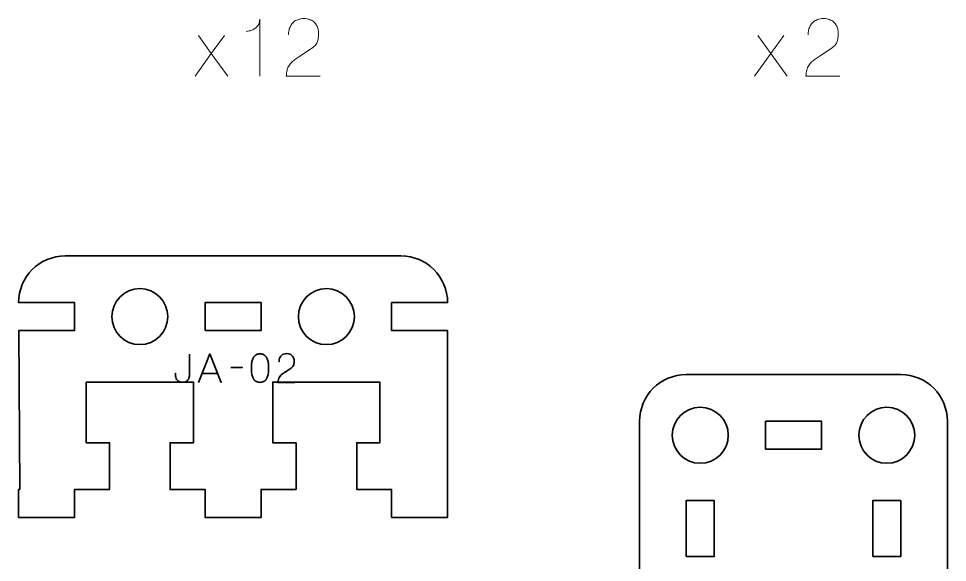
# Model space of a CAD drawing. Header units: centimetres. Extents: x -40 to 171, y -20 to 141.
# Drawn here: x 66.19 to 76.15, y 96.79 to 102.61 of the extents above; entities that cross this region are included whole.
import ezdxf

# ---------------------------------------------------------------- set-up
doc = ezdxf.new("R2010")
doc.units = ezdxf.units.CM
doc.header["$MEASUREMENT"] = 0
doc.layers.add('Layer 1', color=7, linetype='Continuous')

msp = doc.modelspace()

# ---------------------------------------------------------------- linework, layer by layer
at = {"layer": 'Layer 1', "color": 250, "lineweight": 35}
msp.add_lwpolyline([(68.19118, 99.27084), (68.79118, 99.27084), (68.79118, 99.57084), (68.19118, 99.57084), (68.19118, 99.27084)], close=True, dxfattribs=at)
at = {"layer": 'Layer 1', "color": 30, "lineweight": 9}
for points, knots in [([(68.77675, 101.9982), (68.77675, 101.9982), (68.77675, 102.60865), (68.77675, 102.60865), (68.77675, 102.60865), (68.77661, 102.58791), (68.77294, 102.57013), (68.76589, 102.55531), (68.76589, 102.55531), (68.75897, 102.54035), (68.7498, 102.52807), (68.73851, 102.5182), (68.73851, 102.5182), (68.72722, 102.50832), (68.71509, 102.50042), (68.70211, 102.49449), (68.70211, 102.49449), (68.68912, 102.4887), (68.67656, 102.48433), (68.66443, 102.48165), (68.66443, 102.48165), (68.65215, 102.47883), (68.64171, 102.47713), (68.63282, 102.47657), (68.63282, 102.47657), (68.64171, 102.47713), (68.65215, 102.47883), (68.66443, 102.48165), (68.66443, 102.48165), (68.67656, 102.48433), (68.68912, 102.4887), (68.70211, 102.49449), (68.70211, 102.49449), (68.71509, 102.50042), (68.72722, 102.50832), (68.73851, 102.5182), (68.73851, 102.5182), (68.7498, 102.52807), (68.75897, 102.54035), (68.76589, 102.55531), (68.76589, 102.55531), (68.77294, 102.57013), (68.77661, 102.58791), (68.77675, 102.60865), (68.77675, 102.60865), (68.77675, 102.60865), (68.77675, 101.9982), (68.77675, 101.9982)], [0, 0, 0, 0, 0.0833333, 0.0833333, 0.0833333, 0.0833333, 0.1666667, 0.1666667, 0.1666667, 0.1666667, 0.25, 0.25, 0.25, 0.25, 0.3333333, 0.3333333, 0.3333333, 0.3333333, 0.4166667, 0.4166667, 0.4166667, 0.4166667, 0.5, 0.5, 0.5, 0.5, 0.5833333, 0.5833333, 0.5833333, 0.5833333, 0.6666667, 0.6666667, 0.6666667, 0.6666667, 0.75, 0.75, 0.75, 0.75, 0.8333333, 0.8333333, 0.8333333, 0.8333333, 0.9166667, 0.9166667, 0.9166667, 0.9166667, 1, 1, 1, 1]), ([(69.42446, 101.9982), (69.42446, 101.9982), (69.06124, 101.9982), (69.06124, 101.9982), (69.06124, 101.9982), (69.06195, 102.02275), (69.06505, 102.04448), (69.07027, 102.06311), (69.07027, 102.06311), (69.07563, 102.08174), (69.08283, 102.09811), (69.09172, 102.11222), (69.09172, 102.11222), (69.10075, 102.12633), (69.11105, 102.13889), (69.12277, 102.1499), (69.12277, 102.1499), (69.13448, 102.16104), (69.14704, 102.1712), (69.16058, 102.1808), (69.16058, 102.1808), (69.17413, 102.19025), (69.1881, 102.19971), (69.20263, 102.20902), (69.20263, 102.20902), (69.20263, 102.20902), (69.34741, 102.30554), (69.34741, 102.30554), (69.34741, 102.30554), (69.36223, 102.31598), (69.3738, 102.32741), (69.38199, 102.33969), (69.38199, 102.33969), (69.39031, 102.35197), (69.3961, 102.36495), (69.39963, 102.37864), (69.39963, 102.37864), (69.40301, 102.39218), (69.40513, 102.40615), (69.40584, 102.42026), (69.40584, 102.42026), (69.40654, 102.43452), (69.40682, 102.44877), (69.40668, 102.46302), (69.40668, 102.46302), (69.40668, 102.47473), (69.40513, 102.48729), (69.40203, 102.50084), (69.40203, 102.50084), (69.39878, 102.51425), (69.3937, 102.52765), (69.3865, 102.54092), (69.3865, 102.54092), (69.37931, 102.55418), (69.36971, 102.56632), (69.35772, 102.57732), (69.35772, 102.57732), (69.34572, 102.58819), (69.3309, 102.59694), (69.31327, 102.60357), (69.31327, 102.60357), (69.29563, 102.6102), (69.27488, 102.61359), (69.25089, 102.61373), (69.25089, 102.61373), (69.22676, 102.61359), (69.20546, 102.6102), (69.18711, 102.60371), (69.18711, 102.60371), (69.16877, 102.59722), (69.1531, 102.58819), (69.14012, 102.57676), (69.14012, 102.57676), (69.12714, 102.56533), (69.1167, 102.55206), (69.10851, 102.53725), (69.10851, 102.53725), (69.10033, 102.52243), (69.0944, 102.50663), (69.09059, 102.48997), (69.09059, 102.48997), (69.08678, 102.47332), (69.08495, 102.45639), (69.08495, 102.43932), (69.08495, 102.43932), (69.08495, 102.45639), (69.08678, 102.47332), (69.09059, 102.48997), (69.09059, 102.48997), (69.0944, 102.50663), (69.10033, 102.52243), (69.10851, 102.53725), (69.10851, 102.53725), (69.1167, 102.55206), (69.12714, 102.56533), (69.14012, 102.57676), (69.14012, 102.57676), (69.1531, 102.58819), (69.16877, 102.59722), (69.18711, 102.60371), (69.18711, 102.60371), (69.20546, 102.6102), (69.22676, 102.61359), (69.25089, 102.61373), (69.25089, 102.61373), (69.27488, 102.61359), (69.29563, 102.6102), (69.31327, 102.60357), (69.31327, 102.60357), (69.3309, 102.59694), (69.34572, 102.58819), (69.35772, 102.57732), (69.35772, 102.57732), (69.36971, 102.56632), (69.37931, 102.55418), (69.3865, 102.54092), (69.3865, 102.54092), (69.3937, 102.52765), (69.39878, 102.51425), (69.40203, 102.50084), (69.40203, 102.50084), (69.40513, 102.48729), (69.40668, 102.47473), (69.40668, 102.46302), (69.40668, 102.46302), (69.40682, 102.44877), (69.40654, 102.43452), (69.40584, 102.42026), (69.40584, 102.42026), (69.40513, 102.40615), (69.40301, 102.39218), (69.39963, 102.37864), (69.39963, 102.37864), (69.3961, 102.36495), (69.39031, 102.35197), (69.38199, 102.33969), (69.38199, 102.33969), (69.3738, 102.32741), (69.36223, 102.31598), (69.34741, 102.30554), (69.34741, 102.30554), (69.34741, 102.30554), (69.20263, 102.20902), (69.20263, 102.20902), (69.20263, 102.20902), (69.1881, 102.19971), (69.17413, 102.19025), (69.16058, 102.1808), (69.16058, 102.1808), (69.14704, 102.1712), (69.13448, 102.16104), (69.12277, 102.1499), (69.12277, 102.1499), (69.11105, 102.13889), (69.10075, 102.12633), (69.09172, 102.11222), (69.09172, 102.11222), (69.08283, 102.09811), (69.07563, 102.08174), (69.07027, 102.06311), (69.07027, 102.06311), (69.06505, 102.04448), (69.06195, 102.02275), (69.06124, 101.9982), (69.06124, 101.9982), (69.06124, 101.9982), (69.42446, 101.9982), (69.42446, 101.9982)], [0, 0, 0, 0, 0.0238095, 0.0238095, 0.0238095, 0.0238095, 0.047619, 0.047619, 0.047619, 0.047619, 0.0714286, 0.0714286, 0.0714286, 0.0714286, 0.0952381, 0.0952381, 0.0952381, 0.0952381, 0.1190476, 0.1190476, 0.1190476, 0.1190476, 0.1428571, 0.1428571, 0.1428571, 0.1428571, 0.1666667, 0.1666667, 0.1666667, 0.1666667, 0.1904762, 0.1904762, 0.1904762, 0.1904762, 0.2142857, 0.2142857, 0.2142857, 0.2142857, 0.2380952, 0.2380952, 0.2380952, 0.2380952, 0.2619048, 0.2619048, 0.2619048, 0.2619048, 0.2857143, 0.2857143, 0.2857143, 0.2857143, 0.3095238, 0.3095238, 0.3095238, 0.3095238, 0.3333333, 0.3333333, 0.3333333, 0.3333333, 0.3571429, 0.3571429, 0.3571429, 0.3571429, 0.3809524, 0.3809524, 0.3809524, 0.3809524, 0.4047619, 0.4047619, 0.4047619, 0.4047619, 0.4285714, 0.4285714, 0.4285714, 0.4285714, 0.452381, 0.452381, 0.452381, 0.452381, 0.4761905, 0.4761905, 0.4761905, 0.4761905, 0.5, 0.5, 0.5, 0.5, 0.5238095, 0.5238095, 0.5238095, 0.5238095, 0.547619, 0.547619, 0.547619, 0.547619, 0.5714286, 0.5714286, 0.5714286, 0.5714286, 0.5952381, 0.5952381, 0.5952381, 0.5952381, 0.6190476, 0.6190476, 0.6190476, 0.6190476, 0.6428571, 0.6428571, 0.6428571, 0.6428571, 0.6666667, 0.6666667, 0.6666667, 0.6666667, 0.6904762, 0.6904762, 0.6904762, 0.6904762, 0.7142857, 0.7142857, 0.7142857, 0.7142857, 0.7380952, 0.7380952, 0.7380952, 0.7380952, 0.7619048, 0.7619048, 0.7619048, 0.7619048, 0.7857143, 0.7857143, 0.7857143, 0.7857143, 0.8095238, 0.8095238, 0.8095238, 0.8095238, 0.8333333, 0.8333333, 0.8333333, 0.8333333, 0.8571429, 0.8571429, 0.8571429, 0.8571429, 0.8809524, 0.8809524, 0.8809524, 0.8809524, 0.9047619, 0.9047619, 0.9047619, 0.9047619, 0.9285714, 0.9285714, 0.9285714, 0.9285714, 0.952381, 0.952381, 0.952381, 0.952381, 0.9761905, 0.9761905, 0.9761905, 0.9761905, 1, 1, 1, 1]), ([(74.99604, 101.9982), (74.99604, 101.9982), (74.63282, 101.9982), (74.63282, 101.9982), (74.63282, 101.9982), (74.63353, 102.02275), (74.63663, 102.04448), (74.64185, 102.06311), (74.64185, 102.06311), (74.64721, 102.08174), (74.65441, 102.09811), (74.6633, 102.11222), (74.6633, 102.11222), (74.67233, 102.12633), (74.68263, 102.13889), (74.69435, 102.1499), (74.69435, 102.1499), (74.70606, 102.16104), (74.71862, 102.1712), (74.73216, 102.1808), (74.73216, 102.1808), (74.74571, 102.19025), (74.75968, 102.19971), (74.77421, 102.20902), (74.77421, 102.20902), (74.77421, 102.20902), (74.91899, 102.30554), (74.91899, 102.30554), (74.91899, 102.30554), (74.93381, 102.31598), (74.94538, 102.32741), (74.95357, 102.33969), (74.95357, 102.33969), (74.96189, 102.35197), (74.96768, 102.36495), (74.97121, 102.37864), (74.97121, 102.37864), (74.97459, 102.39218), (74.97671, 102.40615), (74.97742, 102.42026), (74.97742, 102.42026), (74.97812, 102.43452), (74.9784, 102.44877), (74.97826, 102.46302), (74.97826, 102.46302), (74.97826, 102.47473), (74.97671, 102.48729), (74.97361, 102.50084), (74.97361, 102.50084), (74.97036, 102.51425), (74.96528, 102.52765), (74.95808, 102.54092), (74.95808, 102.54092), (74.95089, 102.55418), (74.94129, 102.56632), (74.9293, 102.57732), (74.9293, 102.57732), (74.9173, 102.58819), (74.90248, 102.59694), (74.88485, 102.60357), (74.88485, 102.60357), (74.86721, 102.6102), (74.84646, 102.61359), (74.82247, 102.61373), (74.82247, 102.61373), (74.79834, 102.61359), (74.77704, 102.6102), (74.75869, 102.60371), (74.75869, 102.60371), (74.74035, 102.59722), (74.72468, 102.58819), (74.7117, 102.57676), (74.7117, 102.57676), (74.69872, 102.56533), (74.68828, 102.55206), (74.68009, 102.53725), (74.68009, 102.53725), (74.67191, 102.52243), (74.66598, 102.50663), (74.66217, 102.48997), (74.66217, 102.48997), (74.65836, 102.47332), (74.65653, 102.45639), (74.65653, 102.43932), (74.65653, 102.43932), (74.65653, 102.45639), (74.65836, 102.47332), (74.66217, 102.48997), (74.66217, 102.48997), (74.66598, 102.50663), (74.67191, 102.52243), (74.68009, 102.53725), (74.68009, 102.53725), (74.68828, 102.55206), (74.69872, 102.56533), (74.7117, 102.57676), (74.7117, 102.57676), (74.72468, 102.58819), (74.74035, 102.59722), (74.75869, 102.60371), (74.75869, 102.60371), (74.77704, 102.6102), (74.79834, 102.61359), (74.82247, 102.61373), (74.82247, 102.61373), (74.84646, 102.61359), (74.86721, 102.6102), (74.88485, 102.60357), (74.88485, 102.60357), (74.90248, 102.59694), (74.9173, 102.58819), (74.9293, 102.57732), (74.9293, 102.57732), (74.94129, 102.56632), (74.95089, 102.55418), (74.95808, 102.54092), (74.95808, 102.54092), (74.96528, 102.52765), (74.97036, 102.51425), (74.97361, 102.50084), (74.97361, 102.50084), (74.97671, 102.48729), (74.97826, 102.47473), (74.97826, 102.46302), (74.97826, 102.46302), (74.9784, 102.44877), (74.97812, 102.43452), (74.97742, 102.42026), (74.97742, 102.42026), (74.97671, 102.40615), (74.97459, 102.39218), (74.97121, 102.37864), (74.97121, 102.37864), (74.96768, 102.36495), (74.96189, 102.35197), (74.95357, 102.33969), (74.95357, 102.33969), (74.94538, 102.32741), (74.93381, 102.31598), (74.91899, 102.30554), (74.91899, 102.30554), (74.91899, 102.30554), (74.77421, 102.20902), (74.77421, 102.20902), (74.77421, 102.20902), (74.75968, 102.19971), (74.74571, 102.19025), (74.73216, 102.1808), (74.73216, 102.1808), (74.71862, 102.1712), (74.70606, 102.16104), (74.69435, 102.1499), (74.69435, 102.1499), (74.68263, 102.13889), (74.67233, 102.12633), (74.6633, 102.11222), (74.6633, 102.11222), (74.65441, 102.09811), (74.64721, 102.08174), (74.64185, 102.06311), (74.64185, 102.06311), (74.63663, 102.04448), (74.63353, 102.02275), (74.63282, 101.9982), (74.63282, 101.9982), (74.63282, 101.9982), (74.99604, 101.9982), (74.99604, 101.9982)], [0, 0, 0, 0, 0.0238095, 0.0238095, 0.0238095, 0.0238095, 0.047619, 0.047619, 0.047619, 0.047619, 0.0714286, 0.0714286, 0.0714286, 0.0714286, 0.0952381, 0.0952381, 0.0952381, 0.0952381, 0.1190476, 0.1190476, 0.1190476, 0.1190476, 0.1428571, 0.1428571, 0.1428571, 0.1428571, 0.1666667, 0.1666667, 0.1666667, 0.1666667, 0.1904762, 0.1904762, 0.1904762, 0.1904762, 0.2142857, 0.2142857, 0.2142857, 0.2142857, 0.2380952, 0.2380952, 0.2380952, 0.2380952, 0.2619048, 0.2619048, 0.2619048, 0.2619048, 0.2857143, 0.2857143, 0.2857143, 0.2857143, 0.3095238, 0.3095238, 0.3095238, 0.3095238, 0.3333333, 0.3333333, 0.3333333, 0.3333333, 0.3571429, 0.3571429, 0.3571429, 0.3571429, 0.3809524, 0.3809524, 0.3809524, 0.3809524, 0.4047619, 0.4047619, 0.4047619, 0.4047619, 0.4285714, 0.4285714, 0.4285714, 0.4285714, 0.452381, 0.452381, 0.452381, 0.452381, 0.4761905, 0.4761905, 0.4761905, 0.4761905, 0.5, 0.5, 0.5, 0.5, 0.5238095, 0.5238095, 0.5238095, 0.5238095, 0.547619, 0.547619, 0.547619, 0.547619, 0.5714286, 0.5714286, 0.5714286, 0.5714286, 0.5952381, 0.5952381, 0.5952381, 0.5952381, 0.6190476, 0.6190476, 0.6190476, 0.6190476, 0.6428571, 0.6428571, 0.6428571, 0.6428571, 0.6666667, 0.6666667, 0.6666667, 0.6666667, 0.6904762, 0.6904762, 0.6904762, 0.6904762, 0.7142857, 0.7142857, 0.7142857, 0.7142857, 0.7380952, 0.7380952, 0.7380952, 0.7380952, 0.7619048, 0.7619048, 0.7619048, 0.7619048, 0.7857143, 0.7857143, 0.7857143, 0.7857143, 0.8095238, 0.8095238, 0.8095238, 0.8095238, 0.8333333, 0.8333333, 0.8333333, 0.8333333, 0.8571429, 0.8571429, 0.8571429, 0.8571429, 0.8809524, 0.8809524, 0.8809524, 0.8809524, 0.9047619, 0.9047619, 0.9047619, 0.9047619, 0.9285714, 0.9285714, 0.9285714, 0.9285714, 0.952381, 0.952381, 0.952381, 0.952381, 0.9761905, 0.9761905, 0.9761905, 0.9761905, 1, 1, 1, 1]), ([(68.08333, 101.9982), (68.08333, 101.9982), (68.25774, 102.24035), (68.25774, 102.24035), (68.25774, 102.24035), (68.25774, 102.24035), (68.11889, 102.43254), (68.11889, 102.43254), (68.11889, 102.43254), (68.11889, 102.43254), (68.25774, 102.24035), (68.25774, 102.24035), (68.25774, 102.24035), (68.25774, 102.24035), (68.39744, 102.43254), (68.39744, 102.43254), (68.39744, 102.43254), (68.39744, 102.43254), (68.25774, 102.24035), (68.25774, 102.24035), (68.25774, 102.24035), (68.25774, 102.24035), (68.43301, 101.9982), (68.43301, 101.9982), (68.43301, 101.9982), (68.43301, 101.9982), (68.25774, 102.24035), (68.25774, 102.24035), (68.25774, 102.24035), (68.25774, 102.24035), (68.08333, 101.9982), (68.08333, 101.9982)], [0, 0, 0, 0, 0.125, 0.125, 0.125, 0.125, 0.25, 0.25, 0.25, 0.25, 0.375, 0.375, 0.375, 0.375, 0.5, 0.5, 0.5, 0.5, 0.625, 0.625, 0.625, 0.625, 0.75, 0.75, 0.75, 0.75, 0.875, 0.875, 0.875, 0.875, 1, 1, 1, 1]), ([(74.08333, 101.9982), (74.08333, 101.9982), (74.25774, 102.24035), (74.25774, 102.24035), (74.25774, 102.24035), (74.25774, 102.24035), (74.11889, 102.43254), (74.11889, 102.43254), (74.11889, 102.43254), (74.11889, 102.43254), (74.25774, 102.24035), (74.25774, 102.24035), (74.25774, 102.24035), (74.25774, 102.24035), (74.39744, 102.43254), (74.39744, 102.43254), (74.39744, 102.43254), (74.39744, 102.43254), (74.25774, 102.24035), (74.25774, 102.24035), (74.25774, 102.24035), (74.25774, 102.24035), (74.43301, 101.9982), (74.43301, 101.9982), (74.43301, 101.9982), (74.43301, 101.9982), (74.25774, 102.24035), (74.25774, 102.24035), (74.25774, 102.24035), (74.25774, 102.24035), (74.08333, 101.9982), (74.08333, 101.9982)], [0, 0, 0, 0, 0.125, 0.125, 0.125, 0.125, 0.25, 0.25, 0.25, 0.25, 0.375, 0.375, 0.375, 0.375, 0.5, 0.5, 0.5, 0.5, 0.625, 0.625, 0.625, 0.625, 0.75, 0.75, 0.75, 0.75, 0.875, 0.875, 0.875, 0.875, 1, 1, 1, 1])]:
    msp.add_open_spline(points, degree=3, knots=knots, dxfattribs=at)
at = {"layer": 'Layer 1', "color": 250, "lineweight": 35}
for points, knots in [([(70.79118, 97.57083), (70.79118, 97.57083), (70.79118, 97.57084), (70.79118, 97.57084), (70.79118, 97.57084), (70.79118, 97.57084), (70.79118, 97.27084), (70.79118, 97.27084), (70.79118, 97.27084), (70.79118, 97.27084), (70.19118, 97.27084), (70.19118, 97.27084), (70.19118, 97.27084), (70.19118, 97.27084), (70.19118, 97.57084), (70.19118, 97.57084), (70.19118, 97.57084), (70.19118, 97.57084), (69.81618, 97.57084), (69.81618, 97.57084), (69.81618, 97.57084), (69.81618, 97.57084), (69.81618, 98.07084), (69.81618, 98.07084), (69.81618, 98.07084), (69.81618, 98.07084), (70.06618, 98.07085), (70.06618, 98.07085), (70.06618, 98.07085), (70.06618, 98.07085), (70.06618, 98.72084), (70.06618, 98.72084), (70.06618, 98.72084), (70.06618, 98.72084), (69.81618, 98.72084), (69.81618, 98.72084), (69.81618, 98.72084), (69.81618, 98.72084), (69.81618, 98.72084), (69.81618, 98.72084), (69.81618, 98.72084), (69.81618, 98.72084), (69.81618, 98.72084), (69.81618, 98.72084), (69.81618, 98.72084), (69.81618, 98.72084), (69.16618, 98.72084), (69.16618, 98.72084), (69.16618, 98.72084), (69.16618, 98.72084), (69.16618, 98.72084), (69.16618, 98.72084), (69.16618, 98.72084), (69.16618, 98.72084), (69.16618, 98.72084), (69.16618, 98.72084), (69.16618, 98.72084), (69.16618, 98.72084), (68.91618, 98.72084), (68.91618, 98.72084), (68.91618, 98.72084), (68.91618, 98.72084), (68.91618, 98.07085), (68.91618, 98.07085), (68.91618, 98.07085), (68.91618, 98.07085), (69.16618, 98.07084), (69.16618, 98.07084), (69.16618, 98.07084), (69.16618, 98.07084), (69.16618, 97.57083), (69.16618, 97.57083), (69.16618, 97.57083), (69.16618, 97.57083), (68.79118, 97.57084), (68.79118, 97.57084), (68.79118, 97.57084), (68.79118, 97.57084), (68.79118, 97.27084), (68.79118, 97.27084), (68.79118, 97.27084), (68.79118, 97.27084), (68.19118, 97.27084), (68.19118, 97.27084), (68.19118, 97.27084), (68.19118, 97.27084), (68.19118, 97.57084), (68.19118, 97.57084), (68.19118, 97.57084), (68.19118, 97.57084), (67.81618, 97.57084), (67.81618, 97.57084), (67.81618, 97.57084), (67.81618, 97.57084), (67.81618, 98.07084), (67.81618, 98.07084), (67.81618, 98.07084), (67.81618, 98.07084), (68.06618, 98.07085), (68.06618, 98.07085), (68.06618, 98.07085), (68.06618, 98.07085), (68.06618, 98.72084), (68.06618, 98.72084), (68.06618, 98.72084), (68.06618, 98.72084), (67.81618, 98.72084), (67.81618, 98.72084), (67.81618, 98.72084), (67.81618, 98.72084), (67.81618, 98.72084), (67.81618, 98.72084), (67.81618, 98.72084), (67.81618, 98.72084), (67.81618, 98.72084), (67.81618, 98.72084), (67.81618, 98.72084), (67.81618, 98.72084), (67.16618, 98.72084), (67.16618, 98.72084), (67.16618, 98.72084), (67.16618, 98.72084), (67.16618, 98.72084), (67.16618, 98.72084), (67.16618, 98.72084), (67.16618, 98.72084), (67.16618, 98.72084), (67.16618, 98.72084), (67.16618, 98.72084), (67.16618, 98.72084), (66.91618, 98.72084), (66.91618, 98.72084), (66.91618, 98.72084), (66.91618, 98.72084), (66.91618, 98.07085), (66.91618, 98.07085), (66.91618, 98.07085), (66.91618, 98.07085), (67.16618, 98.07084), (67.16618, 98.07084), (67.16618, 98.07084), (67.16618, 98.07084), (67.16618, 97.57083), (67.16618, 97.57083), (67.16618, 97.57083), (67.16618, 97.57083), (66.79118, 97.57084), (66.79118, 97.57084), (66.79118, 97.57084), (66.79118, 97.57084), (66.79118, 97.27084), (66.79118, 97.27084), (66.79118, 97.27084), (66.79118, 97.27084), (66.19118, 97.27084), (66.19118, 97.27084), (66.19118, 97.27084), (66.19118, 97.27084), (66.19118, 97.57084), (66.19118, 97.57084), (66.19118, 97.57084), (66.19118, 97.57084), (66.20368, 97.57084), (66.20368, 97.57084), (66.20368, 97.57084), (66.20368, 97.57084), (66.19306, 99.27084), (66.19306, 99.27084), (66.19306, 99.27084), (66.19306, 99.27084), (66.79118, 99.27084), (66.79118, 99.27084), (66.79118, 99.27084), (66.79118, 99.27084), (66.79118, 99.57084), (66.79118, 99.57084), (66.79118, 99.57084), (66.79118, 99.57084), (66.19118, 99.57084), (66.19118, 99.57084), (66.19118, 99.57084), (66.19118, 99.84693), (66.41509, 100.07084), (66.69118, 100.07084), (66.69118, 100.07084), (66.69118, 100.07084), (70.29118, 100.07084), (70.29118, 100.07084), (70.29118, 100.07084), (70.56727, 100.07084), (70.79118, 99.84693), (70.79118, 99.57084), (70.79118, 99.57084), (70.79118, 99.57084), (70.19118, 99.57084), (70.19118, 99.57084), (70.19118, 99.57084), (70.19118, 99.57084), (70.19118, 99.27084), (70.19118, 99.27084), (70.19118, 99.27084), (70.19118, 99.27084), (70.79118, 99.27084), (70.79118, 99.27084), (70.79118, 99.27084), (70.79118, 99.27084), (70.79118, 97.57083), (70.79118, 97.57083)], [0, 0, 0, 0, 0.0192308, 0.0192308, 0.0192308, 0.0192308, 0.0384615, 0.0384615, 0.0384615, 0.0384615, 0.0576923, 0.0576923, 0.0576923, 0.0576923, 0.0769231, 0.0769231, 0.0769231, 0.0769231, 0.0961538, 0.0961538, 0.0961538, 0.0961538, 0.1153846, 0.1153846, 0.1153846, 0.1153846, 0.1346154, 0.1346154, 0.1346154, 0.1346154, 0.1538462, 0.1538462, 0.1538462, 0.1538462, 0.1730769, 0.1730769, 0.1730769, 0.1730769, 0.1923077, 0.1923077, 0.1923077, 0.1923077, 0.2115385, 0.2115385, 0.2115385, 0.2115385, 0.2307692, 0.2307692, 0.2307692, 0.2307692, 0.25, 0.25, 0.25, 0.25, 0.2692308, 0.2692308, 0.2692308, 0.2692308, 0.2884615, 0.2884615, 0.2884615, 0.2884615, 0.3076923, 0.3076923, 0.3076923, 0.3076923, 0.3269231, 0.3269231, 0.3269231, 0.3269231, 0.3461538, 0.3461538, 0.3461538, 0.3461538, 0.3653846, 0.3653846, 0.3653846, 0.3653846, 0.3846154, 0.3846154, 0.3846154, 0.3846154, 0.4038462, 0.4038462, 0.4038462, 0.4038462, 0.4230769, 0.4230769, 0.4230769, 0.4230769, 0.4423077, 0.4423077, 0.4423077, 0.4423077, 0.4615385, 0.4615385, 0.4615385, 0.4615385, 0.4807692, 0.4807692, 0.4807692, 0.4807692, 0.5, 0.5, 0.5, 0.5, 0.5192308, 0.5192308, 0.5192308, 0.5192308, 0.5384615, 0.5384615, 0.5384615, 0.5384615, 0.5576923, 0.5576923, 0.5576923, 0.5576923, 0.5769231, 0.5769231, 0.5769231, 0.5769231, 0.5961538, 0.5961538, 0.5961538, 0.5961538, 0.6153846, 0.6153846, 0.6153846, 0.6153846, 0.6346154, 0.6346154, 0.6346154, 0.6346154, 0.6538462, 0.6538462, 0.6538462, 0.6538462, 0.6730769, 0.6730769, 0.6730769, 0.6730769, 0.6923077, 0.6923077, 0.6923077, 0.6923077, 0.7115385, 0.7115385, 0.7115385, 0.7115385, 0.7307692, 0.7307692, 0.7307692, 0.7307692, 0.75, 0.75, 0.75, 0.75, 0.7692308, 0.7692308, 0.7692308, 0.7692308, 0.7884615, 0.7884615, 0.7884615, 0.7884615, 0.8076923, 0.8076923, 0.8076923, 0.8076923, 0.8269231, 0.8269231, 0.8269231, 0.8269231, 0.8461538, 0.8461538, 0.8461538, 0.8461538, 0.8653846, 0.8653846, 0.8653846, 0.8653846, 0.8846154, 0.8846154, 0.8846154, 0.8846154, 0.9038462, 0.9038462, 0.9038462, 0.9038462, 0.9230769, 0.9230769, 0.9230769, 0.9230769, 0.9423077, 0.9423077, 0.9423077, 0.9423077, 0.9615385, 0.9615385, 0.9615385, 0.9615385, 0.9807692, 0.9807692, 0.9807692, 0.9807692, 1, 1, 1, 1]), ([(67.79118, 99.42084), (67.79118, 99.25518), (67.65684, 99.12084), (67.49118, 99.12084), (67.49118, 99.12084), (67.32552, 99.12084), (67.19118, 99.25518), (67.19118, 99.42084), (67.19118, 99.42084), (67.19118, 99.5865), (67.32552, 99.72084), (67.49118, 99.72084), (67.49118, 99.72084), (67.65684, 99.72084), (67.79118, 99.5865), (67.79118, 99.42084)], [0, 0, 0, 0, 0.25, 0.25, 0.25, 0.25, 0.5, 0.5, 0.5, 0.5, 0.75, 0.75, 0.75, 0.75, 1, 1, 1, 1]), ([(69.79118, 99.42084), (69.79118, 99.25518), (69.65684, 99.12084), (69.49118, 99.12084), (69.49118, 99.12084), (69.32552, 99.12084), (69.19118, 99.25518), (69.19118, 99.42084), (69.19118, 99.42084), (69.19118, 99.5865), (69.32552, 99.72084), (69.49118, 99.72084), (69.49118, 99.72084), (69.65684, 99.72084), (69.79118, 99.5865), (69.79118, 99.42084)], [0, 0, 0, 0, 0.25, 0.25, 0.25, 0.25, 0.5, 0.5, 0.5, 0.5, 0.75, 0.75, 0.75, 0.75, 1, 1, 1, 1]), ([(75.65004, 91.50002), (75.65004, 91.50002), (73.35004, 91.50002), (73.35004, 91.50002), (73.35004, 91.50002), (73.07395, 91.50002), (72.85004, 91.72393), (72.85004, 92.00002), (72.85004, 92.00002), (72.85004, 92.00002), (72.85004, 98.30002), (72.85004, 98.30002), (72.85004, 98.30002), (72.85004, 98.57611), (73.07395, 98.80002), (73.35004, 98.80002), (73.35004, 98.80002), (73.35004, 98.80002), (75.65004, 98.80002), (75.65004, 98.80002), (75.65004, 98.80002), (75.92613, 98.80002), (76.15004, 98.57611), (76.15004, 98.30002), (76.15004, 98.30002), (76.15004, 98.30002), (76.15004, 92.00002), (76.15004, 92.00002), (76.15004, 92.00002), (76.15004, 91.72393), (75.92613, 91.50002), (75.65004, 91.50002)], [0, 0, 0, 0, 0.125, 0.125, 0.125, 0.125, 0.25, 0.25, 0.25, 0.25, 0.375, 0.375, 0.375, 0.375, 0.5, 0.5, 0.5, 0.5, 0.625, 0.625, 0.625, 0.625, 0.75, 0.75, 0.75, 0.75, 0.875, 0.875, 0.875, 0.875, 1, 1, 1, 1]), ([(73.20004, 98.15002), (73.20004, 98.31568), (73.33438, 98.45002), (73.50004, 98.45002), (73.50004, 98.45002), (73.6657, 98.45002), (73.80004, 98.31568), (73.80004, 98.15002), (73.80004, 98.15002), (73.80004, 97.98436), (73.6657, 97.85002), (73.50004, 97.85002), (73.50004, 97.85002), (73.33438, 97.85002), (73.20004, 97.98436), (73.20004, 98.15002)], [0, 0, 0, 0, 0.25, 0.25, 0.25, 0.25, 0.5, 0.5, 0.5, 0.5, 0.75, 0.75, 0.75, 0.75, 1, 1, 1, 1]), ([(75.20004, 98.15002), (75.20004, 98.31568), (75.33438, 98.45002), (75.50004, 98.45002), (75.50004, 98.45002), (75.6657, 98.45002), (75.80004, 98.31568), (75.80004, 98.15002), (75.80004, 98.15002), (75.80004, 97.98436), (75.6657, 97.85002), (75.50004, 97.85002), (75.50004, 97.85002), (75.33438, 97.85002), (75.20004, 97.98436), (75.20004, 98.15002)], [0, 0, 0, 0, 0.25, 0.25, 0.25, 0.25, 0.5, 0.5, 0.5, 0.5, 0.75, 0.75, 0.75, 0.75, 1, 1, 1, 1]), ([(74.20004, 98.00002), (74.20004, 98.00002), (74.20004, 98.30002), (74.20004, 98.30002), (74.20004, 98.30002), (74.20004, 98.30002), (74.80004, 98.30002), (74.80004, 98.30002), (74.80004, 98.30002), (74.80004, 98.30002), (74.80004, 98.00002), (74.80004, 98.00002), (74.80004, 98.00002), (74.80004, 98.00002), (74.20004, 98.00002), (74.20004, 98.00002)], [0, 0, 0, 0, 0.25, 0.25, 0.25, 0.25, 0.5, 0.5, 0.5, 0.5, 0.75, 0.75, 0.75, 0.75, 1, 1, 1, 1]), ([(73.35004, 96.85002), (73.35004, 96.85002), (73.35004, 97.45002), (73.35004, 97.45002), (73.35004, 97.45002), (73.35004, 97.45002), (73.65004, 97.45002), (73.65004, 97.45002), (73.65004, 97.45002), (73.65004, 97.45002), (73.65004, 96.85002), (73.65004, 96.85002), (73.65004, 96.85002), (73.65004, 96.85002), (73.35004, 96.85002), (73.35004, 96.85002)], [0, 0, 0, 0, 0.25, 0.25, 0.25, 0.25, 0.5, 0.5, 0.5, 0.5, 0.75, 0.75, 0.75, 0.75, 1, 1, 1, 1]), ([(75.35004, 96.85002), (75.35004, 96.85002), (75.35004, 97.45002), (75.35004, 97.45002), (75.35004, 97.45002), (75.35004, 97.45002), (75.65004, 97.45002), (75.65004, 97.45002), (75.65004, 97.45002), (75.65004, 97.45002), (75.65004, 96.85002), (75.65004, 96.85002), (75.65004, 96.85002), (75.65004, 96.85002), (75.35004, 96.85002), (75.35004, 96.85002)], [0, 0, 0, 0, 0.25, 0.25, 0.25, 0.25, 0.5, 0.5, 0.5, 0.5, 0.75, 0.75, 0.75, 0.75, 1, 1, 1, 1])]:
    msp.add_open_spline(points, degree=3, knots=knots, dxfattribs=at)
at = {"layer": 'Layer 1', "color": 30, "lineweight": 35}
for points, knots in [([(68.02298, 99.02049), (68.02298, 99.02049), (68.02256, 98.78342), (68.02256, 98.78342), (68.02256, 98.78342), (68.02256, 98.77573), (68.02093, 98.76797), (68.01783, 98.76028), (68.01783, 98.76028), (68.01465, 98.75252), (68.01, 98.74546), (68.00386, 98.73897), (68.00386, 98.73897), (67.99765, 98.73255), (67.9901, 98.72733), (67.98114, 98.72345), (67.98114, 98.72345), (67.97211, 98.7195), (67.96181, 98.71752), (67.95017, 98.71738), (67.95017, 98.71738), (67.93852, 98.71738), (67.92801, 98.71929), (67.9187, 98.72303), (67.9187, 98.72303), (67.90938, 98.72684), (67.90141, 98.73192), (67.89485, 98.73834), (67.89485, 98.73834), (67.88822, 98.74476), (67.88321, 98.75181), (67.87968, 98.75965), (67.87968, 98.75965), (67.87615, 98.76748), (67.87439, 98.77538), (67.87439, 98.78342), (67.87439, 98.78342), (67.87439, 98.78342), (67.87439, 98.81475), (67.87439, 98.81475), (67.87439, 98.81475), (67.87439, 98.81475), (67.87439, 98.78342), (67.87439, 98.78342), (67.87439, 98.78342), (67.87439, 98.77538), (67.87615, 98.76748), (67.87968, 98.75965), (67.87968, 98.75965), (67.88321, 98.75181), (67.88822, 98.74476), (67.89485, 98.73834), (67.89485, 98.73834), (67.90141, 98.73192), (67.90938, 98.72684), (67.9187, 98.72303), (67.9187, 98.72303), (67.92801, 98.71929), (67.93852, 98.71738), (67.95017, 98.71738), (67.95017, 98.71738), (67.96181, 98.71752), (67.97211, 98.7195), (67.98114, 98.72345), (67.98114, 98.72345), (67.9901, 98.72733), (67.99765, 98.73255), (68.00386, 98.73897), (68.00386, 98.73897), (68.01, 98.74546), (68.01465, 98.75252), (68.01783, 98.76028), (68.01783, 98.76028), (68.02093, 98.76797), (68.02256, 98.77573), (68.02256, 98.78342), (68.02256, 98.78342), (68.02256, 98.78342), (68.02298, 99.02049), (68.02298, 99.02049)], [0, 0, 0, 0, 0.05, 0.05, 0.05, 0.05, 0.1, 0.1, 0.1, 0.1, 0.15, 0.15, 0.15, 0.15, 0.2, 0.2, 0.2, 0.2, 0.25, 0.25, 0.25, 0.25, 0.3, 0.3, 0.3, 0.3, 0.35, 0.35, 0.35, 0.35, 0.4, 0.4, 0.4, 0.4, 0.45, 0.45, 0.45, 0.45, 0.5, 0.5, 0.5, 0.5, 0.55, 0.55, 0.55, 0.55, 0.6, 0.6, 0.6, 0.6, 0.65, 0.65, 0.65, 0.65, 0.7, 0.7, 0.7, 0.7, 0.75, 0.75, 0.75, 0.75, 0.8, 0.8, 0.8, 0.8, 0.85, 0.85, 0.85, 0.85, 0.9, 0.9, 0.9, 0.9, 0.95, 0.95, 0.95, 0.95, 1, 1, 1, 1]), ([(68.12119, 98.71696), (68.12119, 98.71696), (68.24226, 99.02218), (68.24226, 99.02218), (68.24226, 99.02218), (68.24226, 99.02218), (68.36376, 98.71696), (68.36376, 98.71696), (68.36376, 98.71696), (68.36376, 98.71696), (68.24226, 99.02218), (68.24226, 99.02218), (68.24226, 99.02218), (68.24226, 99.02218), (68.12119, 98.71696), (68.12119, 98.71696)], [0, 0, 0, 0, 0.25, 0.25, 0.25, 0.25, 0.5, 0.5, 0.5, 0.5, 0.75, 0.75, 0.75, 0.75, 1, 1, 1, 1]), ([(68.77947, 98.71696), (68.79428, 98.71703), (68.80705, 98.71964), (68.81771, 98.72472), (68.81771, 98.72472), (68.82829, 98.7298), (68.83711, 98.73707), (68.84416, 98.74631), (68.84416, 98.74631), (68.85115, 98.75562), (68.85665, 98.76663), (68.86074, 98.77933), (68.86074, 98.77933), (68.86477, 98.79203), (68.86766, 98.80593), (68.86928, 98.82117), (68.86928, 98.82117), (68.87098, 98.83641), (68.87182, 98.85243), (68.87175, 98.86936), (68.87175, 98.86936), (68.87182, 98.88622), (68.87098, 98.90224), (68.86928, 98.91741), (68.86928, 98.91741), (68.86766, 98.93258), (68.86477, 98.94655), (68.86074, 98.95925), (68.86074, 98.95925), (68.85665, 98.97188), (68.85115, 98.98288), (68.84416, 98.99227), (68.84416, 98.99227), (68.83711, 99.00158), (68.82829, 99.00885), (68.81771, 99.01393), (68.81771, 99.01393), (68.80705, 99.01908), (68.79428, 99.02169), (68.77947, 99.02176), (68.77947, 99.02176), (68.76465, 99.02169), (68.75188, 99.01908), (68.74122, 99.01393), (68.74122, 99.01393), (68.73064, 99.00885), (68.72182, 99.00158), (68.71477, 98.99227), (68.71477, 98.99227), (68.70778, 98.98288), (68.70228, 98.97188), (68.69819, 98.95925), (68.69819, 98.95925), (68.69416, 98.94655), (68.69127, 98.93258), (68.68965, 98.91741), (68.68965, 98.91741), (68.68796, 98.90224), (68.68711, 98.88622), (68.68718, 98.86936), (68.68718, 98.86936), (68.68711, 98.85243), (68.68796, 98.83641), (68.68965, 98.82117), (68.68965, 98.82117), (68.69127, 98.80593), (68.69416, 98.79203), (68.69819, 98.77933), (68.69819, 98.77933), (68.70228, 98.76663), (68.70778, 98.75562), (68.71477, 98.74631), (68.71477, 98.74631), (68.72182, 98.73707), (68.73064, 98.7298), (68.74122, 98.72472), (68.74122, 98.72472), (68.75188, 98.71964), (68.76465, 98.71703), (68.77947, 98.71696)], [0, 0, 0, 0, 0.05, 0.05, 0.05, 0.05, 0.1, 0.1, 0.1, 0.1, 0.15, 0.15, 0.15, 0.15, 0.2, 0.2, 0.2, 0.2, 0.25, 0.25, 0.25, 0.25, 0.3, 0.3, 0.3, 0.3, 0.35, 0.35, 0.35, 0.35, 0.4, 0.4, 0.4, 0.4, 0.45, 0.45, 0.45, 0.45, 0.5, 0.5, 0.5, 0.5, 0.55, 0.55, 0.55, 0.55, 0.6, 0.6, 0.6, 0.6, 0.65, 0.65, 0.65, 0.65, 0.7, 0.7, 0.7, 0.7, 0.75, 0.75, 0.75, 0.75, 0.8, 0.8, 0.8, 0.8, 0.85, 0.85, 0.85, 0.85, 0.9, 0.9, 0.9, 0.9, 0.95, 0.95, 0.95, 0.95, 1, 1, 1, 1]), ([(68.77947, 98.71696), (68.79428, 98.71703), (68.80705, 98.71964), (68.81771, 98.72472), (68.81771, 98.72472), (68.82829, 98.7298), (68.83711, 98.73707), (68.84416, 98.74631), (68.84416, 98.74631), (68.85115, 98.75562), (68.85665, 98.76663), (68.86074, 98.77933), (68.86074, 98.77933), (68.86477, 98.79203), (68.86766, 98.80593), (68.86928, 98.82117), (68.86928, 98.82117), (68.87098, 98.83641), (68.87182, 98.85243), (68.87175, 98.86936), (68.87175, 98.86936), (68.87182, 98.88622), (68.87098, 98.90224), (68.86928, 98.91741), (68.86928, 98.91741), (68.86766, 98.93258), (68.86477, 98.94655), (68.86074, 98.95925), (68.86074, 98.95925), (68.85665, 98.97188), (68.85115, 98.98288), (68.84416, 98.99227), (68.84416, 98.99227), (68.83711, 99.00158), (68.82829, 99.00885), (68.81771, 99.01393), (68.81771, 99.01393), (68.80705, 99.01908), (68.79428, 99.02169), (68.77947, 99.02176), (68.77947, 99.02176), (68.76465, 99.02169), (68.75188, 99.01908), (68.74122, 99.01393), (68.74122, 99.01393), (68.73064, 99.00885), (68.72182, 99.00158), (68.71477, 98.99227), (68.71477, 98.99227), (68.70778, 98.98288), (68.70228, 98.97188), (68.69819, 98.95925), (68.69819, 98.95925), (68.69416, 98.94655), (68.69127, 98.93258), (68.68965, 98.91741), (68.68965, 98.91741), (68.68796, 98.90224), (68.68711, 98.88622), (68.68718, 98.86936), (68.68718, 98.86936), (68.68711, 98.85243), (68.68796, 98.83641), (68.68965, 98.82117), (68.68965, 98.82117), (68.69127, 98.80593), (68.69416, 98.79203), (68.69819, 98.77933), (68.69819, 98.77933), (68.70228, 98.76663), (68.70778, 98.75562), (68.71477, 98.74631), (68.71477, 98.74631), (68.72182, 98.73707), (68.73064, 98.7298), (68.74122, 98.72472), (68.74122, 98.72472), (68.75188, 98.71964), (68.76465, 98.71703), (68.77947, 98.71696)], [0, 0, 0, 0, 0.05, 0.05, 0.05, 0.05, 0.1, 0.1, 0.1, 0.1, 0.15, 0.15, 0.15, 0.15, 0.2, 0.2, 0.2, 0.2, 0.25, 0.25, 0.25, 0.25, 0.3, 0.3, 0.3, 0.3, 0.35, 0.35, 0.35, 0.35, 0.4, 0.4, 0.4, 0.4, 0.45, 0.45, 0.45, 0.45, 0.5, 0.5, 0.5, 0.5, 0.55, 0.55, 0.55, 0.55, 0.6, 0.6, 0.6, 0.6, 0.65, 0.65, 0.65, 0.65, 0.7, 0.7, 0.7, 0.7, 0.75, 0.75, 0.75, 0.75, 0.8, 0.8, 0.8, 0.8, 0.85, 0.85, 0.85, 0.85, 0.9, 0.9, 0.9, 0.9, 0.95, 0.95, 0.95, 0.95, 1, 1, 1, 1]), ([(69.15369, 98.71696), (69.15369, 98.71696), (68.97208, 98.71696), (68.97208, 98.71696), (68.97208, 98.71696), (68.97243, 98.72924), (68.97398, 98.7401), (68.9766, 98.74942), (68.9766, 98.74942), (68.97928, 98.75873), (68.98287, 98.76691), (68.98732, 98.77397), (68.98732, 98.77397), (68.99184, 98.78102), (68.99699, 98.7873), (69.00284, 98.79281), (69.00284, 98.79281), (69.0087, 98.79838), (69.01498, 98.80346), (69.02175, 98.80826), (69.02175, 98.80826), (69.02852, 98.81299), (69.03551, 98.81771), (69.04278, 98.82237), (69.04278, 98.82237), (69.04278, 98.82237), (69.11517, 98.87063), (69.11517, 98.87063), (69.11517, 98.87063), (69.12257, 98.87585), (69.12836, 98.88156), (69.13245, 98.8877), (69.13245, 98.8877), (69.13661, 98.89384), (69.13951, 98.90033), (69.14127, 98.90718), (69.14127, 98.90718), (69.14296, 98.91395), (69.14402, 98.92093), (69.14437, 98.92799), (69.14437, 98.92799), (69.14473, 98.93512), (69.14487, 98.94224), (69.1448, 98.94937), (69.1448, 98.94937), (69.1448, 98.95522), (69.14402, 98.9615), (69.14247, 98.96828), (69.14247, 98.96828), (69.14085, 98.97498), (69.13831, 98.98168), (69.13471, 98.98831), (69.13471, 98.98831), (69.13111, 98.99495), (69.12631, 99.00101), (69.12032, 99.00652), (69.12032, 99.00652), (69.11432, 99.01195), (69.10691, 99.01632), (69.09809, 99.01964), (69.09809, 99.01964), (69.08927, 99.02296), (69.0789, 99.02465), (69.06691, 99.02472), (69.06691, 99.02472), (69.05484, 99.02465), (69.04419, 99.02296), (69.03501, 99.01971), (69.03501, 99.01971), (69.02584, 99.01647), (69.01801, 99.01195), (69.01152, 99.00624), (69.01152, 99.00624), (69.00503, 99.00052), (68.99981, 98.99389), (68.99572, 98.98648), (68.99572, 98.98648), (68.99162, 98.97907), (68.98866, 98.97117), (68.98676, 98.96284), (68.98676, 98.96284), (68.98485, 98.95452), (68.98393, 98.94605), (68.98393, 98.93751), (68.98393, 98.93751), (68.98393, 98.94605), (68.98485, 98.95452), (68.98676, 98.96284), (68.98676, 98.96284), (68.98866, 98.97117), (68.99162, 98.97907), (68.99572, 98.98648), (68.99572, 98.98648), (68.99981, 98.99389), (69.00503, 99.00052), (69.01152, 99.00624), (69.01152, 99.00624), (69.01801, 99.01195), (69.02584, 99.01647), (69.03501, 99.01971), (69.03501, 99.01971), (69.04419, 99.02296), (69.05484, 99.02465), (69.06691, 99.02472), (69.06691, 99.02472), (69.0789, 99.02465), (69.08927, 99.02296), (69.09809, 99.01964), (69.09809, 99.01964), (69.10691, 99.01632), (69.11432, 99.01195), (69.12032, 99.00652), (69.12032, 99.00652), (69.12631, 99.00101), (69.13111, 98.99495), (69.13471, 98.98831), (69.13471, 98.98831), (69.13831, 98.98168), (69.14085, 98.97498), (69.14247, 98.96828), (69.14247, 98.96828), (69.14402, 98.9615), (69.1448, 98.95522), (69.1448, 98.94937), (69.1448, 98.94937), (69.14487, 98.94224), (69.14473, 98.93512), (69.14437, 98.92799), (69.14437, 98.92799), (69.14402, 98.92093), (69.14296, 98.91395), (69.14127, 98.90718), (69.14127, 98.90718), (69.13951, 98.90033), (69.13661, 98.89384), (69.13245, 98.8877), (69.13245, 98.8877), (69.12836, 98.88156), (69.12257, 98.87585), (69.11517, 98.87063), (69.11517, 98.87063), (69.11517, 98.87063), (69.04278, 98.82237), (69.04278, 98.82237), (69.04278, 98.82237), (69.03551, 98.81771), (69.02852, 98.81299), (69.02175, 98.80826), (69.02175, 98.80826), (69.01498, 98.80346), (69.0087, 98.79838), (69.00284, 98.79281), (69.00284, 98.79281), (68.99699, 98.7873), (68.99184, 98.78102), (68.98732, 98.77397), (68.98732, 98.77397), (68.98287, 98.76691), (68.97928, 98.75873), (68.9766, 98.74942), (68.9766, 98.74942), (68.97398, 98.7401), (68.97243, 98.72924), (68.97208, 98.71696), (68.97208, 98.71696), (68.97208, 98.71696), (69.15369, 98.71696), (69.15369, 98.71696)], [0, 0, 0, 0, 0.0238095, 0.0238095, 0.0238095, 0.0238095, 0.047619, 0.047619, 0.047619, 0.047619, 0.0714286, 0.0714286, 0.0714286, 0.0714286, 0.0952381, 0.0952381, 0.0952381, 0.0952381, 0.1190476, 0.1190476, 0.1190476, 0.1190476, 0.1428571, 0.1428571, 0.1428571, 0.1428571, 0.1666667, 0.1666667, 0.1666667, 0.1666667, 0.1904762, 0.1904762, 0.1904762, 0.1904762, 0.2142857, 0.2142857, 0.2142857, 0.2142857, 0.2380952, 0.2380952, 0.2380952, 0.2380952, 0.2619048, 0.2619048, 0.2619048, 0.2619048, 0.2857143, 0.2857143, 0.2857143, 0.2857143, 0.3095238, 0.3095238, 0.3095238, 0.3095238, 0.3333333, 0.3333333, 0.3333333, 0.3333333, 0.3571429, 0.3571429, 0.3571429, 0.3571429, 0.3809524, 0.3809524, 0.3809524, 0.3809524, 0.4047619, 0.4047619, 0.4047619, 0.4047619, 0.4285714, 0.4285714, 0.4285714, 0.4285714, 0.452381, 0.452381, 0.452381, 0.452381, 0.4761905, 0.4761905, 0.4761905, 0.4761905, 0.5, 0.5, 0.5, 0.5, 0.5238095, 0.5238095, 0.5238095, 0.5238095, 0.547619, 0.547619, 0.547619, 0.547619, 0.5714286, 0.5714286, 0.5714286, 0.5714286, 0.5952381, 0.5952381, 0.5952381, 0.5952381, 0.6190476, 0.6190476, 0.6190476, 0.6190476, 0.6428571, 0.6428571, 0.6428571, 0.6428571, 0.6666667, 0.6666667, 0.6666667, 0.6666667, 0.6904762, 0.6904762, 0.6904762, 0.6904762, 0.7142857, 0.7142857, 0.7142857, 0.7142857, 0.7380952, 0.7380952, 0.7380952, 0.7380952, 0.7619048, 0.7619048, 0.7619048, 0.7619048, 0.7857143, 0.7857143, 0.7857143, 0.7857143, 0.8095238, 0.8095238, 0.8095238, 0.8095238, 0.8333333, 0.8333333, 0.8333333, 0.8333333, 0.8571429, 0.8571429, 0.8571429, 0.8571429, 0.8809524, 0.8809524, 0.8809524, 0.8809524, 0.9047619, 0.9047619, 0.9047619, 0.9047619, 0.9285714, 0.9285714, 0.9285714, 0.9285714, 0.952381, 0.952381, 0.952381, 0.952381, 0.9761905, 0.9761905, 0.9761905, 0.9761905, 1, 1, 1, 1]), ([(68.15929, 98.81306), (68.15929, 98.81306), (68.32523, 98.81306), (68.32523, 98.81306), (68.32523, 98.81306), (68.32523, 98.81306), (68.15929, 98.81306), (68.15929, 98.81306)], [0, 0, 0, 0, 0.5, 0.5, 0.5, 0.5, 1, 1, 1, 1]), ([(68.46705, 98.87656), (68.46705, 98.87656), (68.59024, 98.87656), (68.59024, 98.87656), (68.59024, 98.87656), (68.59024, 98.87656), (68.46705, 98.87656), (68.46705, 98.87656)], [0, 0, 0, 0, 0.5, 0.5, 0.5, 0.5, 1, 1, 1, 1])]:
    msp.add_open_spline(points, degree=3, knots=knots, dxfattribs=at)

doc.saveas('drawing.dxf')
